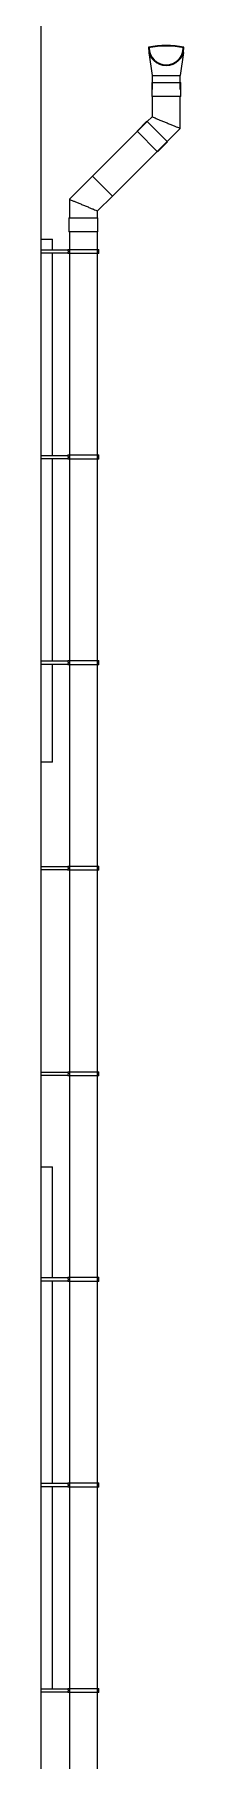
# Model space of a CAD drawing. Header units: millimetres. Extents: x -515342 to 330399, y -224905 to 507333.
# Drawn here: x 236009 to 236515, y -43870 to -37732 of the extents above; entities that cross this region are included whole.
import ezdxf

# ---------------------------------------------------------------- set-up
doc = ezdxf.new("R2010")
doc.units = ezdxf.units.MM
doc.layers.get('0').update_dxf_attribs({"lineweight": 0})
for name, color, linetype, lineweight in [('Витраж', 7, 'Continuous', 0), ('Обобщенные модели', 7, 'Continuous', 0), ('Стены внутренние', 7, 'Continuous', 0)]:
    doc.layers.add(name, color=color, linetype=linetype, lineweight=lineweight)

# ---------------------------------------------------------------- blocks, each defined once
blk = doc.blocks.new('Прямоугольный импост - АР_Откос_Металлический_50х330 Белый Левый-V157-Фасад А_-Д')
at = {"layer": 'Витраж'}
for p, q in [((16075, 9370), (16115, 9370)), ((16115, 8975.1), (16115, 9370)), ((16115, 8244), (16115, 8965.3)), ((16115, 7512.9), (16115, 8234.2))]:
    blk.add_line(p, q, dxfattribs=at)
blk = doc.blocks.new('Прямоугольный импост - АР_Откос_Металлический_50х330 Коричневый Левый-V160-Фасад А_-Д')
at = {"layer": 'Витраж'}
for p, q in [((16075, 12670), (16115, 12670)), ((16115, 12630.6), (16115, 12670)), ((16115, 11899.5), (16115, 12620.9)), ((16115, 11168.4), (16115, 11889.8)), ((16115, 10810), (16115, 11158.7)), ((16115, 10810), (16075, 10810))]:
    blk.add_line(p, q, dxfattribs=at)
blk = doc.blocks.new('ASVP_ОМ_Водосточная воронка_Желоб - Водосточная воронка 125_100-9884792-Фасад А_-Д')
at = {"layer": 'Обобщенные модели'}
for p, q in [((16456.9, 13334), (16468.4, 13251.5)), ((16580, 13334), (16568.4, 13251.5)), ((16466.9, 13226.5), (16466.9, 13176.5)), ((16466.9, 13226.5), (16568.2, 13226.5)), ((16468.4, 13251.5), (16468.4, 13201.5)), ((16468.4, 13251.5), (16568.4, 13251.5)), ((16568.4, 13201.5), (16568.4, 13251.5)), ((16568.7, 13226.5), (16569.9, 13226.5)), ((16569.9, 13176.5), (16569.9, 13226.5)), ((16568.2, 13176.5), (16466.9, 13176.5)), ((16569.9, 13176.5), (16568.7, 13176.5))]:
    blk.add_line(p, q, dxfattribs=at)
for points, knots in [([(16486.5, 13296.1), (16485.2, 13296.8), (16482.3, 13298.7), (16477.8, 13302), (16474, 13305.4), (16471.1, 13308.4), (16469.1, 13310.7), (16467.6, 13312.7), (16466.5, 13314.1), (16465.9, 13315), (16465.5, 13315.6), (16465.1, 13316.2), (16464.5, 13317.1), (16463.5, 13318.6), (16462.2, 13320.9), (16461.1, 13323.2), (16460.4, 13324.7), (16460, 13325.5), (16459.7, 13326.1), (16459.5, 13326.7), (16459.2, 13327.4), (16458.6, 13328.7), (16458, 13330.4), (16457.4, 13332.3), (16457.1, 13333.4), (16456.9, 13334)], [-0.3099031, -0.3099031, -0.3099031, -0.3099031, -0.2857143, -0.25, -0.2142857, -0.1964286, -0.1785714, -0.1607143, -0.1517857, -0.1473214, -0.1428571, -0.1383929, -0.1339286, -0.125, -0.1071429, -0.0892857, -0.0803571, -0.0758929, -0.0714286, -0.0669643, -0.0625, -0.0535714, -0.0357143, -0.0178571, 0, 0, 0, 0]), ([(16580, 13334), (16579.8, 13333.4), (16579.5, 13332.3), (16578.9, 13330.4), (16578.2, 13328.6), (16577.7, 13327.3), (16577.4, 13326.6), (16577.1, 13326), (16576.9, 13325.4), (16576.5, 13324.6), (16575.8, 13323.1), (16574.6, 13320.8), (16573.3, 13318.6), (16572.3, 13317), (16571.8, 13316.1), (16571.4, 13315.5), (16570.9, 13314.9), (16570.3, 13314.1), (16569.3, 13312.6), (16567.7, 13310.6), (16565.7, 13308.3), (16562.8, 13305.3), (16559, 13301.9), (16554.6, 13298.6), (16551.6, 13296.8), (16550.4, 13296.1)], [-1, -1, -1, -1, -0.9821429, -0.9642857, -0.9464286, -0.9375, -0.9330357, -0.9285714, -0.9241071, -0.9196429, -0.9107143, -0.8928571, -0.875, -0.8660714, -0.8616071, -0.8571429, -0.8526786, -0.8482143, -0.8392857, -0.8214286, -0.8035714, -0.7857143, -0.75, -0.7142857, -0.6905651, -0.6905651, -0.6905651, -0.6905651]), ([(16499.9, 13290.3), (16497.9, 13290.9), (16493.9, 13292.3), (16490, 13294.1), (16488.2, 13295.1)], [-0.39363379, -0.39363379, -0.39363379, -0.39363379, -0.35714286, -0.32135691, -0.32135691, -0.32135691, -0.32135691]), ([(16518.4, 13287.5), (16514.2, 13287.5), (16509.2, 13288), (16504.4, 13289.1), (16503.7, 13289.3)], [-0.5, -0.5, -0.5, -0.5, -0.42857143, -0.41567138, -0.41567138, -0.41567138, -0.41567138]), ([(16533.2, 13289.3), (16532.5, 13289.1), (16527.9, 13288.1), (16523.2, 13287.6), (16519.2, 13287.5)], [-0.5846659, -0.5846659, -0.5846659, -0.5846659, -0.57142857, -0.50465747, -0.50465747, -0.50465747, -0.50465747]), ([(16548.7, 13295.1), (16546.8, 13294.1), (16543, 13292.3), (16539, 13290.9), (16537, 13290.3)], [-0.67927486, -0.67927486, -0.67927486, -0.67927486, -0.64285714, -0.60690106, -0.60690106, -0.60690106, -0.60690106])]:
    blk.add_open_spline(points, degree=3, knots=knots, dxfattribs=at)
blk = doc.blocks.new('ASVP_ОМ_Водосточная труба_Колено 135 - Колено 135-9882107-Фасад А_-Д')
at = {"layer": 'Обобщенные модели'}
for p, q in [((16256.8, 12893.3), (16175, 12811.5)), ((16256.8, 12893.3), (16292.2, 12857.9)), ((16292.2, 12857.9), (16327.5, 12822.6)), ((16175, 12811.5), (16175, 12745.8)), ((16275, 12770), (16327.5, 12822.6)), ((16275, 12745.8), (16275, 12770)), ((16173.5, 12745.8), (16173.5, 12695.8)), ((16173.5, 12745.8), (16276.5, 12745.8)), ((16276.5, 12695.8), (16276.5, 12745.8)), ((16274.7, 12695.8), (16173.5, 12695.8)), ((16276.5, 12695.8), (16275.2, 12695.8))]:
    blk.add_line(p, q, dxfattribs=at)
for points, knots in [([(16175, 12811.5), (16175, 12811.5), (16176.1, 12811), (16181.2, 12808.9), (16187.9, 12806.1), (16194.5, 12803.4), (16201.7, 12800.4), (16211.9, 12796.2), (16220.6, 12792.5), (16225, 12790.8)], [0.5, 0.5, 0.5, 0.5, 0.5833333, 0.6666667, 0.75, 0.7916667, 0.8333333, 0.9166667, 1, 1, 1, 1]), ([(16225, 12790.8), (16229.4, 12789), (16238.1, 12785.3), (16248.3, 12781.1), (16255.5, 12778.1), (16262.1, 12775.4), (16268.8, 12772.6), (16273.9, 12770.5), (16275, 12770), (16275, 12770)], [0, 0, 0, 0, 0.0833333, 0.1666667, 0.2083333, 0.25, 0.3333333, 0.4166667, 0.5, 0.5, 0.5, 0.5])]:
    blk.add_open_spline(points, degree=3, knots=knots, dxfattribs=at)
blk = doc.blocks.new('ASVP_ОМ_Водосточная труба - Трубы 100-9884793-Фасад А_-Д')
at = {"layer": 'Обобщенные модели'}
for p, q in [((16451.3, 13087.7), (16256.8, 12893.3)), ((16327.5, 12822.6), (16522, 13017)), ((16292.2, 12857.9), (16256.8, 12893.3)), ((16327.5, 12822.6), (16292.2, 12857.9))]:
    blk.add_line(p, q, dxfattribs=at)
blk = doc.blocks.new('ASVP_ОМ_Водосточная труба_Колено 135 - Колено 135-9883028-Фасад А_-Д')
at = {"layer": 'Обобщенные модели'}
for p, q in [((16468.4, 13179.2), (16468.4, 13104.9)), ((16568.4, 13063.5), (16568.4, 13179.2)), ((16450.2, 13088.8), (16414.9, 13053.5)), ((16450.2, 13088.8), (16521.8, 13017.2)), ((16468.4, 13104.9), (16451.3, 13087.7)), ((16487.7, 12980.6), (16414.9, 13053.5)), ((16487.7, 12980.6), (16523, 13016)), ((16522, 13017), (16568.4, 13063.5))]:
    blk.add_line(p, q, dxfattribs=at)
for points, knots in [([(16468.4, 13104.9), (16468.4, 13104.9), (16469.6, 13104.4), (16474.7, 13102.4), (16481.3, 13099.6), (16487.9, 13096.9), (16495.2, 13093.8), (16505.4, 13089.6), (16514.1, 13086.1), (16518.4, 13084.2)], [0.5, 0.5, 0.5, 0.5, 0.5833333, 0.6666667, 0.75, 0.7916667, 0.8333333, 0.9166667, 1, 1, 1, 1]), ([(16518.4, 13084.2), (16522.8, 13082.4), (16531.5, 13078.8), (16541.7, 13074.6), (16549, 13071.6), (16555.6, 13068.8), (16562.2, 13066.1), (16567.3, 13064), (16568.4, 13063.5), (16568.4, 13063.5)], [0, 0, 0, 0, 0.0833333, 0.1666667, 0.2083333, 0.25, 0.3333333, 0.4166667, 0.5, 0.5, 0.5, 0.5])]:
    blk.add_open_spline(points, degree=3, knots=knots, dxfattribs=at)
blk = doc.blocks.new('ASVP_ОМ_Водосточная труба_На стене - Труба 100-9889141-Фасад А_-Д')
at = {"layer": 'Обобщенные модели'}
for p, q in [((16175, 12695.760475), (16175, -320)), ((16275, -320), (16275, 12695.760475))]:
    blk.add_line(p, q, dxfattribs=at)
blk = doc.blocks.new('Влж_Водосточная труба_Хомут - Хомут-9745428-Фасад А_-Д')
at = {"layer": 'Обобщенные модели'}
for p, q in [((16170, 12630.8), (16075, 12630.8)), ((16075, 12620.8), (16170, 12620.8)), ((16170, 12633.3), (16170, 12630.8)), ((16170, 12633.3), (16225, 12633.3)), ((16170, 12620.8), (16170, 12618.3)), ((16225, 12618.3), (16170, 12618.3)), ((16225, 12633.3), (16280, 12633.3)), ((16280, 12618.3), (16225, 12618.3)), ((16280, 12618.3), (16280, 12633.3))]:
    blk.add_line(p, q, dxfattribs=at)
blk.add_open_spline([(16170, 12630.7), (16170, 12630.7), (16170, 12630.8), (16170, 12630.8)], degree=3, dxfattribs=at)
for points, knots in [([(16170, 12630.8), (16170, 12630.8), (16170, 12630.8), (16170, 12630.7), (16170, 12630.6), (16170, 12630.2), (16170.1, 12629.6), (16170.1, 12628.8), (16170.2, 12627.6), (16170.2, 12626.5), (16170.2, 12625.8)], [0.4999574, 0.4999574, 0.4999574, 0.4999574, 0.5138889, 0.5486111, 0.5833333, 0.6527778, 0.7222222, 0.7916667, 0.8611111, 1, 1, 1, 1]), ([(16170.2, 12625.8), (16170.2, 12625.5), (16170.2, 12624.9), (16170.2, 12624), (16170.2, 12623.2), (16170.1, 12622.5), (16170.1, 12621.9), (16170.1, 12621.4), (16170, 12621), (16170, 12620.8), (16170, 12620.8), (16170, 12620.8)], [0, 0, 0, 0, 0.0555556, 0.1111111, 0.1666667, 0.2222222, 0.2777778, 0.3333333, 0.3888889, 0.4444444, 0.5000426, 0.5000426, 0.5000426, 0.5000426]), ([(16170, 12620.8), (16170, 12620.8), (16170, 12620.8), (16170, 12620.8), (16170, 12620.8)], [0.5000435, 0.5000435, 0.5000435, 0.5000435, 0.51388889, 0.54861111, 0.54861111, 0.54861111, 0.54861111])]:
    blk.add_open_spline(points, degree=3, knots=knots, dxfattribs=at)
blk = doc.blocks.new('Влж_Водосточная труба_Хомут - Хомут-V268-Фасад А_-Д')
at = {"layer": 'Обобщенные модели'}
for p, q in [((16170, 9706.3), (16075, 9706.3)), ((16170, 9708.8), (16170, 9706.3)), ((16170, 9708.8), (16225, 9708.8)), ((16225, 9708.8), (16280, 9708.8)), ((16280, 9693.8), (16280, 9708.8)), ((16075, 9696.3), (16170, 9696.3)), ((16170, 9696.3), (16170, 9693.8)), ((16225, 9693.8), (16170, 9693.8)), ((16280, 9693.8), (16225, 9693.8))]:
    blk.add_line(p, q, dxfattribs=at)
for points in [[(16170, 9706.2), (16170, 9706.3), (16170, 9706.3), (16170, 9706.3)], [(16170.2, 9701.3), (16170.2, 9701), (16170.2, 9700.4), (16170.2, 9699.9), (16170.2, 9699.6)]]:
    blk.add_open_spline(points, degree=3, dxfattribs=at)
for points, knots in [([(16170, 9706.3), (16170, 9706.3), (16170, 9706.3), (16170, 9706.3), (16170, 9706.1), (16170, 9705.8), (16170.1, 9705.2), (16170.1, 9704.4), (16170.2, 9703.1), (16170.2, 9702.1), (16170.2, 9701.3)], [0.4999574, 0.4999574, 0.4999574, 0.4999574, 0.5138889, 0.5486111, 0.5833333, 0.6527778, 0.7222222, 0.7916667, 0.8611111, 1, 1, 1, 1]), ([(16170.2, 9698.8), (16170.2, 9698.6), (16170.1, 9698.1), (16170.1, 9697.5), (16170.1, 9697), (16170, 9696.6), (16170, 9696.4), (16170, 9696.3), (16170, 9696.3)], [0.1666667, 0.1666667, 0.1666667, 0.1666667, 0.2222222, 0.2777778, 0.3333333, 0.3888889, 0.4444444, 0.5000426, 0.5000426, 0.5000426, 0.5000426]), ([(16170, 9696.3), (16170, 9696.3), (16170, 9696.3), (16170, 9696.3), (16170, 9696.4)], [0.5000435, 0.5000435, 0.5000435, 0.5000435, 0.51388889, 0.54861111, 0.54861111, 0.54861111, 0.54861111])]:
    blk.add_open_spline(points, degree=3, knots=knots, dxfattribs=at)
blk = doc.blocks.new('Влж_Водосточная труба_Хомут - Хомут-V270-Фасад А_-Д')
at = {"layer": 'Обобщенные модели'}
for p, q in [((16170, 12630.8), (16115.2, 12630.8)), ((16115.2, 12620.8), (16170, 12620.8)), ((16170, 12633.3), (16170, 12630.8)), ((16170, 12620.8), (16170, 12618.3))]:
    blk.add_line(p, q, dxfattribs=at)
for points in [[(16170, 12630.7), (16170, 12630.7), (16170, 12630.8), (16170, 12630.8)], [(16170, 12620.8), (16170, 12620.8), (16170, 12620.8), (16170, 12620.8)]]:
    blk.add_open_spline(points, degree=3, dxfattribs=at)
for points, knots in [([(16170, 12630.8), (16170, 12630.8), (16170, 12630.8), (16170, 12630.7), (16170, 12630.7)], [0.49995738, 0.49995738, 0.49995738, 0.49995738, 0.51388889, 0.54861111, 0.54861111, 0.54861111, 0.54861111]), ([(16170, 12620.8), (16170, 12620.8), (16170, 12620.8), (16170, 12620.8), (16170, 12620.8)], [0.5000435, 0.5000435, 0.5000435, 0.5000435, 0.51388889, 0.54861111, 0.54861111, 0.54861111, 0.54861111])]:
    blk.add_open_spline(points, degree=3, knots=knots, dxfattribs=at)
blk = doc.blocks.new('Влж_Водосточная труба_Хомут - Хомут-V271-Фасад А_-Д')
at = {"layer": 'Обобщенные модели'}
for p, q in [((16170, 11899.6), (16115, 11899.6)), ((16115, 11889.6), (16170, 11889.6)), ((16170, 11902.1), (16170, 11899.6)), ((16170, 11889.7), (16170, 11887.1))]:
    blk.add_line(p, q, dxfattribs=at)
for points in [[(16170, 11899.6), (16170, 11899.6), (16170, 11899.6), (16170, 11899.6)], [(16170, 11889.7), (16170, 11889.7), (16170, 11889.7), (16170, 11889.7)]]:
    blk.add_open_spline(points, degree=3, dxfattribs=at)
for points, knots in [([(16170, 11899.6), (16170, 11899.6), (16170, 11899.6), (16170, 11899.6), (16170, 11899.6)], [0.49995738, 0.49995738, 0.49995738, 0.49995738, 0.51388889, 0.54861111, 0.54861111, 0.54861111, 0.54861111]), ([(16170, 11889.7), (16170, 11889.7), (16170, 11889.7), (16170, 11889.7), (16170, 11889.7)], [0.5000435, 0.5000435, 0.5000435, 0.5000435, 0.51388889, 0.54861111, 0.54861111, 0.54861111, 0.54861111])]:
    blk.add_open_spline(points, degree=3, knots=knots, dxfattribs=at)
blk = doc.blocks.new('Влж_Водосточная труба_Хомут - Хомут-V272-Фасад А_-Д')
at = {"layer": 'Обобщенные модели'}
for p, q in [((16170, 10437.4), (16075, 10437.4)), ((16170, 10439.9), (16170, 10437.4)), ((16075, 10427.4), (16170, 10427.4)), ((16170, 10427.4), (16170, 10424.9))]:
    blk.add_line(p, q, dxfattribs=at)
for points in [[(16170, 10437.4), (16170, 10437.4), (16170, 10437.4), (16170, 10437.4)], [(16170, 10427.5), (16170, 10427.5), (16170, 10427.4), (16170, 10427.4)]]:
    blk.add_open_spline(points, degree=3, dxfattribs=at)
for points, knots in [([(16170, 10437.4), (16170, 10437.4), (16170, 10437.4), (16170, 10437.4), (16170, 10437.4)], [0.49995738, 0.49995738, 0.49995738, 0.49995738, 0.51388889, 0.54861111, 0.54861111, 0.54861111, 0.54861111]), ([(16170, 10427.4), (16170, 10427.4), (16170, 10427.4), (16170, 10427.5), (16170, 10427.5)], [0.5000435, 0.5000435, 0.5000435, 0.5000435, 0.51388889, 0.54861111, 0.54861111, 0.54861111, 0.54861111])]:
    blk.add_open_spline(points, degree=3, knots=knots, dxfattribs=at)
blk = doc.blocks.new('Влж_Водосточная труба_Хомут - Хомут-V273-Фасад А_-Д')
at = {"layer": 'Обобщенные модели'}
for p, q in [((16075, 7503), (16170, 7503)), ((16170, 7513), (16115.2, 7513)), ((16170, 7515.5), (16170, 7513)), ((16170, 7503), (16170, 7500.5))]:
    blk.add_line(p, q, dxfattribs=at)
for points in [[(16170, 7512.9), (16170, 7513), (16170, 7513), (16170, 7513)], [(16170, 7503.1), (16170, 7503), (16170, 7503), (16170, 7503)]]:
    blk.add_open_spline(points, degree=3, dxfattribs=at)
for points, knots in [([(16170, 7513), (16170, 7513), (16170, 7513), (16170, 7513), (16170, 7512.9)], [0.49995738, 0.49995738, 0.49995738, 0.49995738, 0.51388889, 0.54861111, 0.54861111, 0.54861111, 0.54861111]), ([(16170, 7503), (16170, 7503), (16170, 7503), (16170, 7503), (16170, 7503)], [0.5000435, 0.5000435, 0.5000435, 0.5000435, 0.51388889, 0.54861111, 0.54861111, 0.54861111, 0.54861111])]:
    blk.add_open_spline(points, degree=3, knots=knots, dxfattribs=at)
blk = doc.blocks.new('Влж_Водосточная труба_Хомут - Хомут-9753428-Фасад А_-Д')
at = {"layer": 'Обобщенные модели'}
for p, q in [((16170, 12630.8), (16115.2, 12630.8)), ((16115.2, 12620.8), (16170, 12620.8)), ((16170, 12633.3), (16170, 12630.8)), ((16170, 12620.8), (16170, 12618.3))]:
    blk.add_line(p, q, dxfattribs=at)
for points in [[(16170, 12630.7), (16170, 12630.7), (16170, 12630.8), (16170, 12630.8)], [(16170, 12620.8), (16170, 12620.8), (16170, 12620.8), (16170, 12620.8)]]:
    blk.add_open_spline(points, degree=3, dxfattribs=at)
for points, knots in [([(16170, 12630.8), (16170, 12630.8), (16170, 12630.8), (16170, 12630.7), (16170, 12630.7)], [0.5000435, 0.5000435, 0.5000435, 0.5000435, 0.51388889, 0.54861111, 0.54861111, 0.54861111, 0.54861111]), ([(16170, 12620.8), (16170, 12620.8), (16170, 12620.8), (16170, 12620.8), (16170, 12620.8)], [0.49995738, 0.49995738, 0.49995738, 0.49995738, 0.51388889, 0.54861111, 0.54861111, 0.54861111, 0.54861111])]:
    blk.add_open_spline(points, degree=3, knots=knots, dxfattribs=at)
blk = doc.blocks.new('Влж_Водосточная труба_Хомут - Хомут-V274-Фасад А_-Д')
at = {"layer": 'Обобщенные модели'}
for p, q in [((16170, 11899.6), (16115, 11899.6)), ((16115, 11889.6), (16170, 11889.6)), ((16170, 11902.1), (16170, 11899.6)), ((16170, 11889.7), (16170, 11887.1))]:
    blk.add_line(p, q, dxfattribs=at)
for points in [[(16170, 11899.6), (16170, 11899.6), (16170, 11899.6), (16170, 11899.6)], [(16170, 11889.7), (16170, 11889.7), (16170, 11889.7), (16170, 11889.7)]]:
    blk.add_open_spline(points, degree=3, dxfattribs=at)
for points, knots in [([(16170, 11899.6), (16170, 11899.6), (16170, 11899.6), (16170, 11899.6), (16170, 11899.6)], [0.5000435, 0.5000435, 0.5000435, 0.5000435, 0.51388889, 0.54861111, 0.54861111, 0.54861111, 0.54861111]), ([(16170, 11889.7), (16170, 11889.7), (16170, 11889.7), (16170, 11889.7), (16170, 11889.7)], [0.49995738, 0.49995738, 0.49995738, 0.49995738, 0.51388889, 0.54861111, 0.54861111, 0.54861111, 0.54861111])]:
    blk.add_open_spline(points, degree=3, knots=knots, dxfattribs=at)
blk = doc.blocks.new('Влж_Водосточная труба_Хомут - Хомут-V275-Фасад А_-Д')
at = {"layer": 'Обобщенные модели'}
for p, q in [((16170, 10437.4), (16075, 10437.4)), ((16170, 10439.9), (16170, 10437.4)), ((16075, 10427.4), (16170, 10427.4)), ((16170, 10427.4), (16170, 10424.9))]:
    blk.add_line(p, q, dxfattribs=at)
for points in [[(16170, 10437.4), (16170, 10437.4), (16170, 10437.4), (16170, 10437.4)], [(16170, 10427.5), (16170, 10427.5), (16170, 10427.4), (16170, 10427.4)]]:
    blk.add_open_spline(points, degree=3, dxfattribs=at)
for points, knots in [([(16170, 10437.4), (16170, 10437.4), (16170, 10437.4), (16170, 10437.4), (16170, 10437.4)], [0.5000435, 0.5000435, 0.5000435, 0.5000435, 0.51388889, 0.54861111, 0.54861111, 0.54861111, 0.54861111]), ([(16170, 10427.4), (16170, 10427.4), (16170, 10427.4), (16170, 10427.5), (16170, 10427.5)], [0.49995738, 0.49995738, 0.49995738, 0.49995738, 0.51388889, 0.54861111, 0.54861111, 0.54861111, 0.54861111])]:
    blk.add_open_spline(points, degree=3, knots=knots, dxfattribs=at)
blk = doc.blocks.new('Влж_Водосточная труба_Хомут - Хомут-V276-Фасад А_-Д')
at = {"layer": 'Обобщенные модели'}
for p, q in [((16075, 7503), (16170, 7503)), ((16170, 7513), (16115.2, 7513)), ((16170, 7515.5), (16170, 7513)), ((16170, 7503), (16170, 7500.5))]:
    blk.add_line(p, q, dxfattribs=at)
for points in [[(16170, 7512.9), (16170, 7513), (16170, 7513), (16170, 7513)], [(16170, 7503.1), (16170, 7503), (16170, 7503), (16170, 7503)]]:
    blk.add_open_spline(points, degree=3, dxfattribs=at)
for points, knots in [([(16170, 7513), (16170, 7513), (16170, 7513), (16170, 7513), (16170, 7512.9)], [0.5000435, 0.5000435, 0.5000435, 0.5000435, 0.51388889, 0.54861111, 0.54861111, 0.54861111, 0.54861111]), ([(16170, 7503), (16170, 7503), (16170, 7503), (16170, 7503), (16170, 7503)], [0.49995738, 0.49995738, 0.49995738, 0.49995738, 0.51388889, 0.54861111, 0.54861111, 0.54861111, 0.54861111])]:
    blk.add_open_spline(points, degree=3, knots=knots, dxfattribs=at)
blk = doc.blocks.new('ASVP_ОМ_Водосточный желоб - Желоб 125-9912294-Фасад А_-Д')
at = {"layer": 'Обобщенные модели'}
for p, q in [((16457.9, 13350), (16455.9, 13350)), ((16580.9, 13350), (16578.9, 13350))]:
    blk.add_line(p, q, dxfattribs=at)
for radius, start, end in [(62.5, 180, 360), (60.5, 180, 203.30594), (60.5, 180, 0), (62.5, 203.30594, 207.17152), (60.5, 207.17152, 229.417), (60.5, 310.583, 332.82848), (60.5, 336.69406, 0), (62.5, 332.82848, 336.69406), (62.5, 229.417, 233.79922), (60.5, 233.79922, 256.36884), (62.5, 257.5271, 258.99639), (60.5, 258.99639, 281.00361), (62.5, 281.00361, 282.47221), (60.5, 283.63116, 306.20078), (62.5, 306.20078, 310.583)]:
    blk.add_arc((16518.4, 13350), radius, start, end, dxfattribs=at)
blk = doc.blocks.new('Влж_Решетка для желоба - Решетка 125-9890054-Фасад А_-Д')
at = {"layer": 'Обобщенные модели'}
h = blk.add_hatch(dxfattribs=at)
h.set_pattern_fill('FP_55', color=256, style=0, pattern_type=2)
h.set_pattern_definition([(0, (6637.32, 0), (0, 100), []), (90, (6637.32, 0), (-100, 6e-15), [])])
h.paths.add_polyline_path([(16455.9, 13350), (16497.5, 13355.8), (16539.4, 13355.8), (16580.9, 13350), (16580.9, 13352), (16539.4, 13357.8), (16497.5, 13357.8), (16455.9, 13352)])
for p, q in [((16455.9, 13352), (16455.9, 13350)), ((16580.9, 13350), (16580.9, 13352))]:
    blk.add_line(p, q, dxfattribs=at)
for centre in [(16518.4, 13058.6), (16518.4, 13056.6)]:
    blk.add_arc(centre, 300, 77.9753, 102.0247, dxfattribs=at)
blk = doc.blocks.new('СД_Люблино_Фасады_rvt-2-Фасад А_-Д')
at = {"layer": 'Стены внутренние'}
blk.add_line((16075, 200), (16075, 14230), dxfattribs=at)
at = {"layer": 'Витраж', "lineweight": 9}
for name in ['Прямоугольный импост - АР_Откос_Металлический_50х330 Коричневый Левый-V160-Фасад А_-Д', 'Прямоугольный импост - АР_Откос_Металлический_50х330 Белый Левый-V157-Фасад А_-Д']:
    blk.add_blockref(name, (0, 0), dxfattribs=at)
at = {"layer": 'Обобщенные модели', "lineweight": 9}
for name, p in [('Влж_Решетка для желоба - Решетка 125-9890054-Фасад А_-Д', (0, 0)), ('ASVP_ОМ_Водосточный желоб - Желоб 125-9912294-Фасад А_-Д', (0, 0)), ('ASVP_ОМ_Водосточная воронка_Желоб - Водосточная воронка 125_100-9884792-Фасад А_-Д', (0, 0)), ('ASVP_ОМ_Водосточная труба_Колено 135 - Колено 135-9883028-Фасад А_-Д', (0, 0)), ('ASVP_ОМ_Водосточная труба - Трубы 100-9884793-Фасад А_-Д', (0, 0)), ('ASVP_ОМ_Водосточная труба_Колено 135 - Колено 135-9882107-Фасад А_-Д', (0, 0)), ('ASVP_ОМ_Водосточная труба_На стене - Труба 100-9889141-Фасад А_-Д', (0, 0)), ('Влж_Водосточная труба_Хомут - Хомут-9745428-Фасад А_-Д', (0, 0)), ('Влж_Водосточная труба_Хомут - Хомут-V270-Фасад А_-Д', (0, 0)), ('Влж_Водосточная труба_Хомут - Хомут-V270-Фасад А_-Д', (0, 0)), ('Влж_Водосточная труба_Хомут - Хомут-9753428-Фасад А_-Д', (0, 0)), ('Влж_Водосточная труба_Хомут - Хомут-9753428-Фасад А_-Д', (0, 0)), ('Влж_Водосточная труба_Хомут - Хомут-9753428-Фасад А_-Д', (0, 0)), ('Влж_Водосточная труба_Хомут - Хомут-9745428-Фасад А_-Д', (0, -731.1)), ('Влж_Водосточная труба_Хомут - Хомут-V271-Фасад А_-Д', (0, 0)), ('Влж_Водосточная труба_Хомут - Хомут-V271-Фасад А_-Д', (0, 0)), ('Влж_Водосточная труба_Хомут - Хомут-V274-Фасад А_-Д', (0, 0)), ('Влж_Водосточная труба_Хомут - Хомут-V274-Фасад А_-Д', (0, 0)), ('Влж_Водосточная труба_Хомут - Хомут-V274-Фасад А_-Д', (0, 0)), ('Влж_Водосточная труба_Хомут - Хомут-9745428-Фасад А_-Д', (0, -1462.2)), ('Влж_Водосточная труба_Хомут - Хомут-V271-Фасад А_-Д', (0, -731.1)), ('Влж_Водосточная труба_Хомут - Хомут-V271-Фасад А_-Д', (0, -731.1)), ('Влж_Водосточная труба_Хомут - Хомут-V274-Фасад А_-Д', (0, -731.1)), ('Влж_Водосточная труба_Хомут - Хомут-V274-Фасад А_-Д', (0, -731.1)), ('Влж_Водосточная труба_Хомут - Хомут-V274-Фасад А_-Д', (0, -731.1)), ('Влж_Водосточная труба_Хомут - Хомут-9745428-Фасад А_-Д', (0, -2193.3)), ('Влж_Водосточная труба_Хомут - Хомут-V272-Фасад А_-Д', (0, 0)), ('Влж_Водосточная труба_Хомут - Хомут-V272-Фасад А_-Д', (0, 0)), ('Влж_Водосточная труба_Хомут - Хомут-V275-Фасад А_-Д', (0, 0)), ('Влж_Водосточная труба_Хомут - Хомут-V275-Фасад А_-Д', (0, 0)), ('Влж_Водосточная труба_Хомут - Хомут-V275-Фасад А_-Д', (0, 0)), ('Влж_Водосточная труба_Хомут - Хомут-V268-Фасад А_-Д', (0, 0)), ('Влж_Водосточная труба_Хомут - Хомут-V272-Фасад А_-Д', (0, -731.1)), ('Влж_Водосточная труба_Хомут - Хомут-V272-Фасад А_-Д', (0, -731.1)), ('Влж_Водосточная труба_Хомут - Хомут-V275-Фасад А_-Д', (0, -731.1)), ('Влж_Водосточная труба_Хомут - Хомут-V275-Фасад А_-Д', (0, -731.1)), ('Влж_Водосточная труба_Хомут - Хомут-V275-Фасад А_-Д', (0, -731.1)), ('Влж_Водосточная труба_Хомут - Хомут-9745428-Фасад А_-Д', (0, -3655.6)), ('Влж_Водосточная труба_Хомут - Хомут-V271-Фасад А_-Д', (0, -2924.4)), ('Влж_Водосточная труба_Хомут - Хомут-V271-Фасад А_-Д', (0, -2924.4)), ('Влж_Водосточная труба_Хомут - Хомут-V274-Фасад А_-Д', (0, -2924.4)), ('Влж_Водосточная труба_Хомут - Хомут-V274-Фасад А_-Д', (0, -2924.4)), ('Влж_Водосточная труба_Хомут - Хомут-V274-Фасад А_-Д', (0, -2924.4)), ('Влж_Водосточная труба_Хомут - Хомут-9745428-Фасад А_-Д', (0, -4386.7)), ('Влж_Водосточная труба_Хомут - Хомут-V271-Фасад А_-Д', (0, -3655.6)), ('Влж_Водосточная труба_Хомут - Хомут-V271-Фасад А_-Д', (0, -3655.6)), ('Влж_Водосточная труба_Хомут - Хомут-V274-Фасад А_-Д', (0, -3655.6)), ('Влж_Водосточная труба_Хомут - Хомут-V274-Фасад А_-Д', (0, -3655.6)), ('Влж_Водосточная труба_Хомут - Хомут-V274-Фасад А_-Д', (0, -3655.6)), ('Влж_Водосточная труба_Хомут - Хомут-9745428-Фасад А_-Д', (0, -5117.8)), ('Влж_Водосточная труба_Хомут - Хомут-V273-Фасад А_-Д', (0, 0)), ('Влж_Водосточная труба_Хомут - Хомут-V273-Фасад А_-Д', (0, 0)), ('Влж_Водосточная труба_Хомут - Хомут-V276-Фасад А_-Д', (0, 0)), ('Влж_Водосточная труба_Хомут - Хомут-V276-Фасад А_-Д', (0, 0)), ('Влж_Водосточная труба_Хомут - Хомут-V276-Фасад А_-Д', (0, 0))]:
    blk.add_blockref(name, p, dxfattribs=at)

msp = doc.modelspace()

# ---------------------------------------------------------------- block references
msp.add_blockref('СД_Люблино_Фасады_rvt-2-Фасад А_-Д', (219933.6471, -51129.182))

doc.saveas('drawing.dxf')
